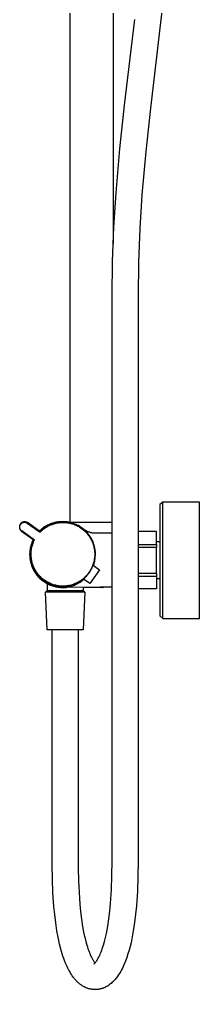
# Model space of a CAD drawing. Header units: millimetres. Extents: x -10942 to 92711, y -16583 to 30009.
# Drawn here: x -5699 to -5593, y 3997 to 4563 of the extents above; entities that cross this region are included whole.
import ezdxf

# ---------------------------------------------------------------- set-up
doc = ezdxf.new("R2010")
doc.units = ezdxf.units.MM
doc.header["$LTSCALE"] = 1000
doc.header["$MEASUREMENT"] = 0
doc.layers.add('Default', color=7, linetype='Continuous', true_color=0x000000)

# ---------------------------------------------------------------- blocks, each defined once
blk = doc.blocks.new('Raindance S Showerpipe 300 1jet+thermostat 27114000 side')
at = {"layer": 'Default', "color": 7, "true_color": 0xffffff}
for p, q in [((-277.55, 466.92), (-277.55, 1144.17)), ((-252.55, 1133.03), (-252.55, 629.43)), ((-221.94, 784.85), (-224.76, 758.73)), ((-245.81, 710.45), (-239.86, 760.48)), ((-224.76, 758.73), (-230.71, 708.71)), ((-248.58, 684.88), (-245.81, 710.45)), ((-230.71, 708.71), (-233.45, 683.44)), ((-250.83, 659.26), (-248.58, 684.88)), ((-233.45, 683.44), (-235.67, 658.12)), ((-252.11, 639.16), (-250.83, 659.26)), ((-235.67, 658.12), (-236.93, 638.4)), ((-252.88, 619.03), (-252.11, 639.16)), ((-236.93, 638.4), (-237.69, 618.66)), ((-253.15, 598.9), (-252.88, 619.03)), ((-237.69, 618.66), (-237.95, 598.9)), ((-253.15, 268.9), (-253.15, 598.9)), ((-237.95, 598.9), (-237.95, 268.9)), ((-223.49, 478.66), (-225.16, 477.17)), ((-225.16, 477.17), (-225.16, 412.15)), ((-223.49, 410.66), (-223.49, 478.66)), ((-201.99, 478.66), (-223.49, 478.66)), ((-201.99, 410.66), (-201.99, 478.66)), ((-307.27, 464.53), (-307.28, 464.42)), ((-307.25, 464.63), (-307.27, 464.53)), ((-307.23, 464.73), (-307.25, 464.63)), ((-307.21, 464.83), (-307.23, 464.73)), ((-307.18, 464.93), (-307.21, 464.83)), ((-307.15, 465.03), (-307.18, 464.93)), ((-307.11, 465.13), (-307.15, 465.03)), ((-307.08, 465.22), (-307.11, 465.13)), ((-307.1, 464.47), (-307.08, 464.56)), ((-307.04, 465.32), (-307.08, 465.22)), ((-307.08, 464.56), (-307.07, 464.66)), ((-307.07, 464.66), (-307.04, 464.75)), ((-306.99, 465.41), (-307.04, 465.32)), ((-307.04, 464.75), (-307.02, 464.84)), ((-307.02, 464.84), (-306.99, 464.94)), ((-306.94, 465.5), (-306.99, 465.41)), ((-306.99, 464.94), (-306.96, 465.03)), ((-306.96, 465.03), (-306.93, 465.12)), ((-306.89, 465.59), (-306.94, 465.5)), ((-306.93, 465.12), (-306.89, 465.21)), ((-306.84, 465.68), (-306.89, 465.59)), ((-306.89, 465.21), (-306.85, 465.29)), ((-306.85, 465.29), (-306.81, 465.38)), ((-306.78, 465.77), (-306.84, 465.68)), ((-306.81, 465.38), (-306.76, 465.46)), ((-306.72, 465.85), (-306.78, 465.77)), ((-306.76, 465.46), (-306.71, 465.55)), ((-306.66, 465.94), (-306.72, 465.85)), ((-306.71, 465.55), (-306.66, 465.63)), ((-306.59, 466.02), (-306.66, 465.94)), ((-306.66, 465.63), (-306.61, 465.71)), ((-306.61, 465.71), (-306.55, 465.79)), ((-306.53, 466.09), (-306.59, 466.02)), ((-306.55, 465.79), (-306.49, 465.86)), ((-306.45, 466.17), (-306.53, 466.09)), ((-306.49, 465.86), (-306.43, 465.93)), ((-306.38, 466.24), (-306.45, 466.17)), ((-306.43, 465.93), (-306.36, 466.01)), ((-306.3, 466.31), (-306.38, 466.24)), ((-306.36, 466.01), (-306.3, 466.08)), ((-306.23, 466.38), (-306.3, 466.31)), ((-306.3, 466.08), (-306.23, 466.14)), ((-306.15, 466.45), (-306.23, 466.38)), ((-306.23, 466.14), (-306.15, 466.21)), ((-306.06, 466.51), (-306.15, 466.45)), ((-306.15, 466.21), (-306.08, 466.27)), ((-306.08, 466.27), (-306, 466.33)), ((-305.98, 466.57), (-306.06, 466.51)), ((-306, 466.33), (-305.93, 466.38)), ((-305.89, 466.62), (-305.98, 466.57)), ((-305.93, 466.38), (-305.85, 466.44)), ((-305.8, 466.68), (-305.89, 466.62)), ((-305.85, 466.44), (-305.77, 466.49)), ((-305.71, 466.73), (-305.8, 466.68)), ((-305.77, 466.49), (-305.68, 466.54)), ((-305.62, 466.77), (-305.71, 466.73)), ((-305.68, 466.54), (-305.6, 466.58)), ((-305.53, 466.82), (-305.62, 466.77)), ((-305.6, 466.58), (-305.51, 466.63)), ((-305.43, 466.86), (-305.53, 466.82)), ((-305.51, 466.63), (-305.42, 466.67)), ((-305.33, 466.89), (-305.43, 466.86)), ((-305.42, 466.67), (-305.33, 466.7)), ((-305.24, 466.93), (-305.33, 466.89)), ((-305.33, 466.7), (-305.24, 466.74)), ((-305.14, 466.96), (-305.24, 466.93)), ((-305.24, 466.74), (-305.15, 466.77)), ((-305.15, 466.77), (-305.06, 466.79)), ((-305.04, 466.99), (-305.14, 466.96)), ((-305.06, 466.79), (-304.97, 466.82)), ((-304.94, 467.01), (-305.04, 466.99)), ((-304.97, 466.82), (-304.87, 466.84)), ((-304.83, 467.03), (-304.94, 467.01)), ((-304.87, 466.84), (-304.78, 466.86)), ((-304.73, 467.05), (-304.83, 467.03)), ((-304.78, 466.86), (-304.68, 466.87)), ((-304.63, 467.06), (-304.73, 467.05)), ((-304.68, 466.87), (-304.59, 466.88)), ((-304.53, 467.07), (-304.63, 467.06)), ((-304.59, 466.88), (-304.49, 466.89)), ((-304.42, 467.07), (-304.53, 467.07)), ((-304.49, 466.89), (-304.4, 466.9)), ((-304.32, 467.08), (-304.42, 467.07)), ((-304.4, 466.9), (-304.3, 466.9)), ((-304.22, 467.07), (-304.32, 467.08)), ((-304.3, 466.9), (-304.2, 466.89)), ((-304.11, 467.07), (-304.22, 467.07)), ((-304.2, 466.89), (-304.11, 466.89)), ((-304.01, 467.06), (-304.11, 467.07)), ((-304.11, 466.89), (-304.01, 466.88)), ((-304.06, 467.07), (-303.96, 467.07)), ((-303.91, 467.05), (-304.01, 467.06)), ((-304.01, 466.88), (-303.91, 466.87)), ((-303.96, 467.07), (-303.86, 467.08)), ((-303.8, 467.03), (-303.91, 467.05)), ((-303.91, 466.87), (-303.82, 466.85)), ((-303.86, 467.08), (-303.76, 467.08)), ((-303.82, 466.85), (-303.73, 466.84)), ((-303.7, 467.01), (-303.8, 467.03)), ((-303.76, 467.08), (-303.66, 467.07)), ((-303.73, 466.84), (-303.63, 466.82)), ((-303.6, 466.99), (-303.7, 467.01)), ((-303.66, 467.07), (-303.56, 467.07)), ((-303.63, 466.82), (-303.54, 466.79)), ((-303.5, 466.97), (-303.6, 466.99)), ((-303.56, 467.07), (-303.46, 467.06)), ((-303.54, 466.79), (-303.45, 466.76)), ((-303.4, 466.94), (-303.5, 466.97)), ((-303.46, 467.06), (-303.36, 467.04)), ((-303.45, 466.76), (-303.35, 466.73)), ((-303.3, 466.9), (-303.4, 466.94)), ((-303.36, 467.04), (-303.26, 467.03)), ((-303.35, 466.73), (-303.26, 466.7)), ((-303.21, 466.87), (-303.3, 466.9)), ((-303.26, 467.03), (-303.16, 467.01)), ((-303.26, 466.7), (-303.18, 466.66)), ((-303.11, 466.83), (-303.21, 466.87)), ((-303.18, 466.66), (-303.09, 466.62)), ((-303.16, 467.01), (-303.06, 466.98)), ((-303.02, 466.78), (-303.11, 466.83)), ((-303.09, 466.62), (-303, 466.58)), ((-303.06, 466.98), (-302.97, 466.96)), ((-302.92, 466.74), (-303.02, 466.78)), ((-303, 466.58), (-302.92, 466.53)), ((-302.97, 466.96), (-302.87, 466.93)), ((-302.83, 466.69), (-302.92, 466.74)), ((-302.92, 466.53), (-302.83, 466.48)), ((-302.87, 466.93), (-302.78, 466.89)), ((-302.74, 466.64), (-302.83, 466.69)), ((-302.83, 466.48), (-302.75, 466.43)), ((-302.78, 466.89), (-302.68, 466.86)), ((-302.75, 466.43), (-302.67, 466.38)), ((-302.66, 466.58), (-302.74, 466.64)), ((-302.68, 466.86), (-302.59, 466.82)), ((-302.67, 466.38), (-295.24, 461.1)), ((-302.57, 466.52), (-302.66, 466.58)), ((-302.59, 466.82), (-302.5, 466.78)), ((-295.26, 461.34), (-302.57, 466.52)), ((-302.5, 466.78), (-302.41, 466.73)), ((-302.41, 466.73), (-302.32, 466.68)), ((-302.32, 466.68), (-302.24, 466.63)), ((-302.24, 466.63), (-302.15, 466.58)), ((-302.15, 466.58), (-302.07, 466.52)), ((-302.07, 466.52), (-295.46, 461.83)), ((-291.49, 464.78), (-292.06, 464.45)), ((-291.26, 464.69), (-291.83, 464.35)), ((-290.92, 465.09), (-291.49, 464.78)), ((-290.67, 465.01), (-291.26, 464.69)), ((-291.18, 464.28), (-290.61, 464.59)), ((-290.33, 465.38), (-290.92, 465.09)), ((-290.08, 465.3), (-290.67, 465.01)), ((-290.61, 464.59), (-290.03, 464.88)), ((-289.73, 465.64), (-290.33, 465.38)), ((-289.48, 465.58), (-290.08, 465.3)), ((-290.03, 464.88), (-289.45, 465.16)), ((-289.12, 465.89), (-289.73, 465.64)), ((-288.87, 465.83), (-289.48, 465.58)), ((-289.45, 465.16), (-288.85, 465.41)), ((-288.51, 466.12), (-289.12, 465.89)), ((-288.25, 466.07), (-288.87, 465.83)), ((-288.85, 465.41), (-288.25, 465.64)), ((-287.89, 466.33), (-288.51, 466.12)), ((-287.62, 466.28), (-288.25, 466.07)), ((-288.25, 465.64), (-287.64, 465.85)), ((-287.26, 466.51), (-287.89, 466.33)), ((-287.64, 465.85), (-287.02, 466.04)), ((-286.98, 466.47), (-287.62, 466.28)), ((-286.63, 466.68), (-287.26, 466.51)), ((-287.02, 466.04), (-286.4, 466.21)), ((-286.34, 466.64), (-286.98, 466.47)), ((-285.99, 466.82), (-286.63, 466.68)), ((-286.4, 466.21), (-285.77, 466.36)), ((-285.7, 466.78), (-286.34, 466.64)), ((-285.34, 466.94), (-285.99, 466.82)), ((-285.77, 466.36), (-285.13, 466.48)), ((-285.05, 466.9), (-285.7, 466.78)), ((-284.69, 467.04), (-285.34, 466.94)), ((-285.13, 466.48), (-284.49, 466.58)), ((-284.39, 467), (-285.05, 466.9)), ((-284.04, 467.12), (-284.69, 467.04)), ((-284.49, 466.58), (-283.85, 466.66)), ((-283.73, 467.08), (-284.39, 467)), ((-283.39, 467.17), (-284.04, 467.12)), ((-283.85, 466.66), (-283.21, 466.72)), ((-283.07, 467.13), (-283.73, 467.08)), ((-282.73, 467.2), (-283.39, 467.17)), ((-283.21, 466.72), (-282.56, 466.76)), ((-282.41, 467.16), (-283.07, 467.13)), ((-282.08, 467.21), (-282.73, 467.2)), ((-282.56, 466.76), (-281.92, 466.77)), ((-281.75, 467.17), (-282.41, 467.16)), ((-281.42, 467.2), (-282.08, 467.21)), ((-281.92, 466.77), (-281.27, 466.76)), ((-281.09, 467.15), (-281.75, 467.17)), ((-280.77, 467.16), (-281.42, 467.2)), ((-281.27, 466.76), (-280.62, 466.73)), ((-280.42, 467.11), (-281.09, 467.15)), ((-280.12, 467.1), (-280.77, 467.16)), ((-280.69, 467.16), (-280.08, 467.13)), ((-280.62, 466.73), (-279.98, 466.67)), ((-279.76, 467.05), (-280.42, 467.11)), ((-279.47, 467.02), (-280.12, 467.1)), ((-280.08, 467.13), (-279.48, 467.07)), ((-279.98, 466.67), (-279.34, 466.6)), ((-279.11, 466.97), (-279.76, 467.05)), ((-279.48, 467.07), (-278.88, 467.01)), ((-278.82, 466.92), (-279.47, 467.02)), ((-279.34, 466.6), (-278.7, 466.5)), ((-278.45, 466.86), (-279.11, 466.97)), ((-278.88, 467.01), (-278.29, 466.92)), ((-278.79, 466.92), (-253.15, 466.92)), ((-278.7, 466.5), (-278.06, 466.37)), ((-277.8, 466.73), (-278.45, 466.86)), ((-278.06, 466.37), (-277.43, 466.23)), ((-277.16, 466.58), (-277.8, 466.73)), ((-277.43, 466.23), (-276.81, 466.07)), ((-276.52, 466.4), (-277.16, 466.58)), ((-276.81, 466.07), (-276.19, 465.88)), ((-275.89, 466.2), (-276.52, 466.4)), ((-276.19, 465.88), (-275.58, 465.67)), ((-275.26, 465.98), (-275.89, 466.2)), ((-275.58, 465.67), (-274.97, 465.44)), ((-274.65, 465.74), (-275.26, 465.98)), ((-274.97, 465.44), (-274.38, 465.19)), ((-274.04, 465.48), (-274.65, 465.74)), ((-274.38, 465.19), (-273.79, 464.92)), ((-273.44, 465.2), (-274.04, 465.48)), ((-273.79, 464.92), (-273.21, 464.63)), ((-272.85, 464.89), (-273.44, 465.2)), ((-273.21, 464.63), (-272.65, 464.32)), ((-272.27, 464.57), (-272.85, 464.89)), ((-271.71, 464.22), (-272.27, 464.57)), ((-307.29, 464.32), (-307.3, 464.22)), ((-307.3, 464.22), (-307.3, 464.11)), ((-307.3, 464.11), (-307.3, 464.01)), ((-307.3, 464.01), (-307.3, 463.91)), ((-307.3, 463.91), (-307.29, 463.8)), ((-307.28, 464.42), (-307.29, 464.32)), ((-307.29, 463.8), (-307.28, 463.7)), ((-307.28, 463.7), (-307.27, 463.6)), ((-307.27, 463.6), (-307.25, 463.5)), ((-307.25, 463.5), (-307.23, 463.4)), ((-307.23, 463.4), (-307.2, 463.29)), ((-307.2, 463.29), (-307.17, 463.2)), ((-307.17, 463.2), (-307.14, 463.1)), ((-307.14, 463.1), (-307.11, 463)), ((-307.13, 464.08), (-307.12, 464.18)), ((-307.12, 463.99), (-307.13, 464.08)), ((-307.12, 464.27), (-307.11, 464.37)), ((-307.12, 464.18), (-307.12, 464.27)), ((-307.12, 463.89), (-307.12, 463.99)), ((-307.11, 463.79), (-307.12, 463.89)), ((-307.11, 464.37), (-307.1, 464.47)), ((-307.1, 463.7), (-307.11, 463.79)), ((-307.11, 463), (-307.07, 462.9)), ((-307.09, 463.6), (-307.1, 463.7)), ((-307.07, 463.51), (-307.09, 463.6)), ((-307.05, 463.41), (-307.07, 463.51)), ((-307.07, 462.9), (-307.02, 462.81)), ((-307.02, 463.32), (-307.05, 463.41)), ((-307, 463.23), (-307.02, 463.32)), ((-307.02, 462.81), (-306.98, 462.72)), ((-306.96, 463.14), (-307, 463.23)), ((-306.98, 462.72), (-306.93, 462.62)), ((-306.93, 463.05), (-306.96, 463.14)), ((-306.89, 462.96), (-306.93, 463.05)), ((-306.93, 462.62), (-306.88, 462.53)), ((-306.85, 462.87), (-306.89, 462.96)), ((-306.88, 462.53), (-306.82, 462.45)), ((-306.81, 462.78), (-306.85, 462.87)), ((-306.82, 462.45), (-306.77, 462.36)), ((-306.77, 462.7), (-306.81, 462.78)), ((-306.72, 462.62), (-306.77, 462.7)), ((-306.77, 462.36), (-306.71, 462.28)), ((-306.67, 462.53), (-306.72, 462.62)), ((-306.71, 462.28), (-306.64, 462.19)), ((-306.61, 462.45), (-306.67, 462.53)), ((-306.64, 462.19), (-306.58, 462.12)), ((-306.56, 462.38), (-306.61, 462.45)), ((-306.58, 462.12), (-306.51, 462.04)), ((-306.5, 462.3), (-306.56, 462.38)), ((-306.51, 462.04), (-306.43, 461.96)), ((-306.43, 462.23), (-306.5, 462.3)), ((-306.37, 462.16), (-306.43, 462.23)), ((-306.43, 461.96), (-306.36, 461.89)), ((-306.3, 462.09), (-306.37, 462.16)), ((-306.36, 461.89), (-306.28, 461.82)), ((-306.23, 462.02), (-306.3, 462.09)), ((-306.28, 461.82), (-306.2, 461.75)), ((-306.16, 461.95), (-306.23, 462.02)), ((-306.2, 461.75), (-306.12, 461.69)), ((-306.09, 461.89), (-306.16, 461.95)), ((-306.12, 461.69), (-306.04, 461.63)), ((-306.01, 461.83), (-306.09, 461.89)), ((-306.04, 461.63), (-298.73, 456.45)), ((-305.94, 461.78), (-306.01, 461.83)), ((-298.5, 456.5), (-305.94, 461.78)), ((-295.2, 462.08), (-295.67, 461.63)), ((-294.97, 461.93), (-295.44, 461.47)), ((-295.24, 461.1), (-295.26, 461.34)), ((-295.24, 461.1), (-294.78, 461.56)), ((-294.71, 462.52), (-295.2, 462.08)), ((-294.48, 462.38), (-294.97, 461.93)), ((-294.78, 461.56), (-294.31, 462)), ((-294.2, 462.94), (-294.71, 462.52)), ((-293.98, 462.81), (-294.48, 462.38)), ((-294.31, 462), (-293.82, 462.42)), ((-293.69, 463.35), (-294.2, 462.94)), ((-293.46, 463.23), (-293.98, 462.81)), ((-293.82, 462.42), (-293.32, 462.83)), ((-293.16, 463.73), (-293.69, 463.35)), ((-292.93, 463.62), (-293.46, 463.23)), ((-293.32, 462.83), (-292.8, 463.22)), ((-292.62, 464.1), (-293.16, 463.73)), ((-292.38, 464), (-292.93, 463.62)), ((-292.8, 463.22), (-292.27, 463.59)), ((-292.06, 464.45), (-292.62, 464.1)), ((-291.83, 464.35), (-292.38, 464)), ((-292.27, 463.59), (-291.73, 463.94)), ((-291.73, 463.94), (-291.18, 464.28)), ((-272.65, 464.32), (-272.09, 463.99)), ((-272.09, 463.99), (-271.55, 463.64)), ((-271.16, 463.86), (-271.71, 464.22)), ((-271.55, 463.64), (-271.01, 463.27)), ((-270.61, 463.47), (-271.16, 463.86)), ((-271.01, 463.27), (-270.5, 462.88)), ((-270.09, 463.07), (-270.61, 463.47)), ((-270.5, 462.88), (-269.99, 462.48)), ((-269.58, 462.65), (-270.09, 463.07)), ((-269.99, 462.48), (-269.5, 462.06)), ((-269.77, 462.81), (-269.36, 462.51)), ((-269.08, 462.22), (-269.58, 462.65)), ((-269.5, 462.06), (-269.03, 461.62)), ((-269.36, 462.51), (-268.96, 462.27)), ((-268.6, 461.76), (-269.08, 462.22)), ((-269.03, 461.62), (-268.57, 461.17)), ((-268.96, 462.27), (-268.56, 462.05)), ((-268.13, 461.29), (-268.6, 461.76)), ((-268.57, 461.17), (-268.12, 460.7)), ((-268.56, 462.05), (-268.15, 461.84)), ((-268.15, 461.84), (-267.73, 461.64)), ((-267.68, 460.8), (-268.13, 461.29)), ((-268.12, 460.7), (-267.7, 460.21)), ((-267.73, 461.64), (-267.31, 461.46)), ((-267.7, 460.21), (-267.29, 459.71)), ((-267.25, 460.3), (-267.68, 460.8)), ((-267.31, 461.46), (-266.88, 461.29)), ((-267.29, 459.71), (-266.89, 459.2)), ((-266.84, 459.78), (-267.25, 460.3)), ((-266.89, 459.2), (-266.52, 458.67)), ((-266.88, 461.29), (-266.6, 461.19)), ((-266.44, 459.25), (-266.84, 459.78)), ((-266.6, 461.19), (-266.32, 461.1)), ((-266.06, 458.71), (-266.44, 459.25)), ((-266.32, 461.1), (-266.03, 461.01)), ((-266.03, 461.01), (-265.75, 460.94)), ((-265.75, 460.94), (-265.46, 460.88)), ((-265.46, 460.88), (-265.17, 460.82)), ((-265.17, 460.82), (-264.87, 460.78)), ((-264.87, 460.78), (-264.58, 460.74)), ((-264.58, 460.74), (-264.28, 460.72)), ((-264.28, 460.72), (-264.06, 460.71)), ((-264.06, 460.71), (-263.83, 460.7)), ((-263.83, 460.7), (-253.15, 460.62)), ((-227.19, 461.41), (-237.95, 461.41)), ((-227.19, 453.9), (-227.19, 461.41)), ((-300.47, 453.7), (-300.65, 453.05)), ((-300.26, 454.33), (-300.47, 453.7)), ((-300.29, 453.64), (-300.47, 453.01)), ((-300.08, 454.26), (-300.29, 453.64)), ((-300.11, 453.49), (-300.29, 452.85)), ((-300.03, 454.96), (-300.26, 454.33)), ((-299.92, 454.12), (-300.11, 453.49)), ((-299.86, 454.88), (-300.08, 454.26)), ((-299.78, 455.58), (-300.03, 454.96)), ((-299.7, 454.75), (-299.92, 454.12)), ((-299.87, 452.88), (-299.69, 453.5)), ((-299.61, 455.49), (-299.86, 454.88)), ((-299.5, 456.18), (-299.78, 455.58)), ((-299.46, 455.37), (-299.7, 454.75)), ((-299.69, 453.5), (-299.49, 454.12)), ((-299.34, 456.09), (-299.61, 455.49)), ((-299.21, 456.78), (-299.5, 456.18)), ((-299.49, 454.12), (-299.28, 454.73)), ((-299.19, 455.98), (-299.46, 455.37)), ((-299.05, 456.67), (-299.34, 456.09)), ((-299.28, 454.73), (-299.04, 455.33)), ((-298.91, 456.57), (-299.19, 455.98)), ((-299.04, 455.33), (-298.78, 455.92)), ((-298.78, 455.92), (-298.5, 456.5)), ((-298.73, 456.45), (-298.5, 456.5)), ((-266.52, 458.67), (-266.16, 458.13)), ((-266.16, 458.13), (-265.83, 457.58)), ((-265.71, 458.15), (-266.06, 458.71)), ((-265.83, 457.58), (-265.51, 457.01)), ((-265.37, 457.58), (-265.71, 458.15)), ((-265.51, 457.01), (-265.21, 456.44)), ((-265.05, 457), (-265.37, 457.58)), ((-265.21, 456.44), (-264.94, 455.86)), ((-264.75, 456.41), (-265.05, 457)), ((-264.94, 455.86), (-264.68, 455.26)), ((-264.47, 455.8), (-264.75, 456.41)), ((-264.68, 455.26), (-264.44, 454.66)), ((-264.22, 455.19), (-264.47, 455.8)), ((-264.44, 454.66), (-264.23, 454.05)), ((-264.23, 454.05), (-264.03, 453.43)), ((-263.98, 454.57), (-264.22, 455.19)), ((-264.03, 453.43), (-263.86, 452.81)), ((-263.77, 453.95), (-263.98, 454.57)), ((-263.58, 453.31), (-263.77, 453.95)), ((-263.41, 452.67), (-263.58, 453.31)), ((-237.95, 453.9), (-227.19, 453.9)), ((-225.16, 455.39), (-227.19, 455.39)), ((-227.19, 453.9), (-227.19, 452.17)), ((-301.29, 449.11), (-301.32, 448.44)), ((-301.32, 448.44), (-301.32, 447.77)), ((-301.32, 447.77), (-301.3, 447.1)), ((-301.25, 449.77), (-301.29, 449.11)), ((-301.17, 450.44), (-301.25, 449.77)), ((-301.08, 451.1), (-301.17, 450.44)), ((-301.13, 448.48), (-301.14, 447.82)), ((-301.14, 447.82), (-301.12, 447.16)), ((-301.1, 449.13), (-301.13, 448.48)), ((-301.06, 449.79), (-301.1, 449.13)), ((-300.96, 451.75), (-301.08, 451.1)), ((-300.98, 450.44), (-301.06, 449.79)), ((-300.89, 451.09), (-300.98, 450.44)), ((-300.82, 452.41), (-300.96, 451.75)), ((-300.77, 451.73), (-300.89, 451.09)), ((-300.86, 448.93), (-300.87, 448.26)), ((-300.87, 448.26), (-300.86, 447.6)), ((-300.82, 449.59), (-300.86, 448.93)), ((-300.86, 447.6), (-300.83, 446.94)), ((-300.65, 453.05), (-300.82, 452.41)), ((-300.76, 450.25), (-300.82, 449.59)), ((-300.63, 452.37), (-300.77, 451.73)), ((-300.67, 450.9), (-300.76, 450.25)), ((-300.57, 451.56), (-300.67, 450.9)), ((-300.47, 453.01), (-300.63, 452.37)), ((-300.44, 452.21), (-300.57, 451.56)), ((-300.47, 448.41), (-300.45, 449.05)), ((-300.47, 447.76), (-300.47, 448.41)), ((-300.44, 447.11), (-300.47, 447.76)), ((-300.45, 449.05), (-300.41, 449.7)), ((-300.29, 452.85), (-300.44, 452.21)), ((-300.41, 449.7), (-300.35, 450.34)), ((-300.35, 450.34), (-300.26, 450.98)), ((-300.26, 450.98), (-300.15, 451.62)), ((-300.15, 451.62), (-300.02, 452.25)), ((-300.02, 452.25), (-299.87, 452.88)), ((-263.86, 452.81), (-263.71, 452.18)), ((-263.71, 452.18), (-263.58, 451.55)), ((-263.58, 451.55), (-263.48, 450.91)), ((-263.48, 450.91), (-263.39, 450.27)), ((-263.27, 452.02), (-263.41, 452.67)), ((-263.39, 450.27), (-263.33, 449.63)), ((-263.33, 449.63), (-263.29, 448.98)), ((-263.28, 447.69), (-263.31, 447.04)), ((-263.29, 448.98), (-263.27, 448.33)), ((-263.27, 448.33), (-263.28, 447.69)), ((-263.14, 451.37), (-263.27, 452.02)), ((-263.04, 450.72), (-263.14, 451.37)), ((-262.97, 450.06), (-263.04, 450.72)), ((-262.91, 449.4), (-262.97, 450.06)), ((-262.88, 448.74), (-262.91, 449.4)), ((-262.89, 447.41), (-262.87, 448.08)), ((-262.87, 448.08), (-262.88, 448.74)), ((-227.19, 452.17), (-237.95, 452.17)), ((-227.19, 437.16), (-227.19, 452.17)), ((-301.3, 447.1), (-301.26, 446.44)), ((-301.26, 446.44), (-301.19, 445.77)), ((-301.19, 445.77), (-301.1, 445.11)), ((-301.12, 447.16), (-301.08, 446.51)), ((-301.1, 445.11), (-300.99, 444.45)), ((-301.08, 446.51), (-301.01, 445.86)), ((-301.01, 445.86), (-300.93, 445.21)), ((-300.99, 444.45), (-300.85, 443.8)), ((-300.93, 445.21), (-300.82, 444.56)), ((-300.85, 443.8), (-300.7, 443.15)), ((-300.83, 446.94), (-300.78, 446.28)), ((-300.82, 444.56), (-300.69, 443.92)), ((-300.78, 446.28), (-300.7, 445.62)), ((-300.7, 445.62), (-300.6, 444.97)), ((-300.7, 443.15), (-300.52, 442.51)), ((-300.69, 443.92), (-300.54, 443.28)), ((-300.6, 444.97), (-300.48, 444.32)), ((-300.54, 443.28), (-300.36, 442.65)), ((-300.52, 442.51), (-300.31, 441.87)), ((-300.48, 444.32), (-300.33, 443.67)), ((-300.39, 446.47), (-300.44, 447.11)), ((-300.32, 445.83), (-300.39, 446.47)), ((-300.36, 442.65), (-300.16, 442.02)), ((-300.33, 443.67), (-300.16, 443.03)), ((-300.23, 445.19), (-300.32, 445.83)), ((-300.31, 441.87), (-300.09, 441.24)), ((-300.12, 444.55), (-300.23, 445.19)), ((-300.16, 443.03), (-299.97, 442.39)), ((-300.16, 442.02), (-299.95, 441.4)), ((-299.98, 443.92), (-300.12, 444.55)), ((-299.82, 443.29), (-299.98, 443.92)), ((-299.97, 442.39), (-299.76, 441.77)), ((-299.64, 442.67), (-299.82, 443.29)), ((-299.44, 442.06), (-299.64, 442.67)), ((-299.22, 441.45), (-299.44, 442.06)), ((-264.33, 441.99), (-264.55, 441.38)), ((-264.13, 442.6), (-264.33, 441.99)), ((-263.94, 443.22), (-264.13, 442.6)), ((-264.05, 441.59), (-263.83, 442.22)), ((-263.78, 443.85), (-263.94, 443.22)), ((-263.83, 442.22), (-263.63, 442.85)), ((-263.64, 444.48), (-263.78, 443.85)), ((-263.52, 445.12), (-263.64, 444.48)), ((-263.63, 442.85), (-263.46, 443.49)), ((-263.43, 445.75), (-263.52, 445.12)), ((-263.46, 443.49), (-263.31, 444.13)), ((-263.36, 446.4), (-263.43, 445.75)), ((-263.31, 447.04), (-263.36, 446.4)), ((-263.31, 444.13), (-263.18, 444.78)), ((-263.18, 444.78), (-263.07, 445.44)), ((-263.07, 445.44), (-262.99, 446.09)), ((-262.99, 446.09), (-262.93, 446.75)), ((-262.93, 446.75), (-262.89, 447.41)), ((-300.09, 441.24), (-299.84, 440.62)), ((-299.95, 441.4), (-299.71, 440.79)), ((-299.84, 440.62), (-299.57, 440.01)), ((-299.76, 441.77), (-299.53, 441.15)), ((-299.71, 440.79), (-299.45, 440.19)), ((-299.57, 440.01), (-299.28, 439.41)), ((-299.53, 441.15), (-299.27, 440.54)), ((-299.45, 440.19), (-299.17, 439.6)), ((-299.28, 439.41), (-298.97, 438.81)), ((-299.27, 440.54), (-298.99, 439.93)), ((-298.97, 440.85), (-299.22, 441.45)), ((-299.17, 439.6), (-298.86, 439.01)), ((-298.99, 439.93), (-298.7, 439.34)), ((-298.71, 440.26), (-298.97, 440.85)), ((-298.97, 438.81), (-298.64, 438.23)), ((-298.86, 439.01), (-298.54, 438.44)), ((-298.42, 439.68), (-298.71, 440.26)), ((-298.7, 439.34), (-298.38, 438.76)), ((-298.64, 438.23), (-298.29, 437.67)), ((-298.54, 438.44), (-298.2, 437.88)), ((-298.12, 439.11), (-298.42, 439.68)), ((-298.38, 438.76), (-298.04, 438.19)), ((-298.29, 437.67), (-297.92, 437.11)), ((-298.2, 437.88), (-297.84, 437.33)), ((-297.79, 438.55), (-298.12, 439.11)), ((-298.04, 438.19), (-297.68, 437.63)), ((-297.92, 437.11), (-297.53, 436.57)), ((-297.84, 437.33), (-297.47, 436.8)), ((-297.45, 438), (-297.79, 438.55)), ((-297.68, 437.63), (-297.31, 437.09)), ((-297.53, 436.57), (-297.12, 436.04)), ((-297.47, 436.8), (-297.07, 436.27)), ((-297.09, 437.47), (-297.45, 438)), ((-297.31, 437.09), (-296.91, 436.56)), ((-296.71, 436.95), (-297.09, 437.47)), ((-297.07, 436.27), (-296.65, 435.76)), ((-296.91, 436.56), (-296.5, 436.04)), ((-296.31, 436.44), (-296.71, 436.95)), ((-295.89, 435.94), (-296.31, 436.44)), ((-267.48, 436.38), (-267.9, 435.89)), ((-267.65, 435.94), (-267.25, 436.43)), ((-267.08, 436.89), (-267.48, 436.38)), ((-267.25, 436.43), (-266.87, 436.92)), ((-266.7, 437.41), (-267.08, 436.89)), ((-266.87, 436.92), (-266.5, 437.43)), ((-266.34, 437.94), (-266.7, 437.41)), ((-266.5, 437.43), (-266.15, 437.95)), ((-265.99, 438.49), (-266.34, 437.94)), ((-266.15, 437.95), (-265.81, 438.49)), ((-260.59, 439.05), (-266.14, 431.04)), ((-265.66, 439.05), (-265.99, 438.49)), ((-265.81, 438.49), (-265.51, 439)), ((-265.36, 439.62), (-265.66, 439.05)), ((-265.51, 439), (-265.23, 439.52)), ((-265.07, 440.2), (-265.36, 439.62)), ((-265.23, 439.52), (-264.95, 440.06)), ((-264.8, 440.78), (-265.07, 440.2)), ((-264.95, 440.06), (-264.7, 440.6)), ((-264.55, 441.38), (-264.8, 440.78)), ((-264.7, 440.6), (-264.46, 441.14)), ((-264.46, 441.14), (-264.22, 441.72)), ((-264.22, 441.72), (-260.59, 439.05)), ((-237.95, 437.16), (-227.19, 437.16)), ((-227.19, 437.16), (-227.19, 435.43)), ((-297.12, 436.04), (-296.7, 435.52)), ((-296.7, 435.52), (-296.25, 435.02)), ((-296.65, 435.76), (-296.22, 435.27)), ((-296.5, 436.04), (-296.07, 435.54)), ((-296.25, 435.02), (-295.79, 434.54)), ((-296.22, 435.27), (-295.77, 434.79)), ((-296.07, 435.54), (-295.62, 435.05)), ((-295.46, 435.46), (-295.89, 435.94)), ((-295.79, 434.54), (-295.31, 434.07)), ((-295.77, 434.79), (-295.31, 434.33)), ((-295.62, 435.05), (-295.15, 434.58)), ((-295.01, 435), (-295.46, 435.46)), ((-295.31, 434.33), (-294.83, 433.88)), ((-295.31, 434.07), (-294.82, 433.62)), ((-295.15, 434.58), (-294.67, 434.12)), ((-294.54, 434.55), (-295.01, 435)), ((-294.83, 433.88), (-294.33, 433.45)), ((-294.82, 433.62), (-294.31, 433.19)), ((-294.67, 434.12), (-294.17, 433.69)), ((-294.06, 434.12), (-294.54, 434.55)), ((-294.33, 433.45), (-293.82, 433.04)), ((-294.31, 433.19), (-293.79, 432.78)), ((-294.17, 433.69), (-293.66, 433.27)), ((-293.57, 433.7), (-294.06, 434.12)), ((-293.82, 433.04), (-293.3, 432.65)), ((-293.79, 432.78), (-293.25, 432.38)), ((-293.66, 433.27), (-293.13, 432.86)), ((-293.06, 433.31), (-293.57, 433.7)), ((-293.3, 432.65), (-292.76, 432.27)), ((-293.25, 432.38), (-292.7, 432)), ((-293.13, 432.86), (-292.59, 432.48)), ((-292.53, 432.93), (-293.06, 433.31)), ((-292.76, 432.27), (-292.21, 431.91)), ((-292.7, 432), (-292.14, 431.65)), ((-292.59, 432.48), (-292.04, 432.12)), ((-292, 432.57), (-292.53, 432.93)), ((-292.21, 431.91), (-291.65, 431.57)), ((-292.14, 431.65), (-291.56, 431.31)), ((-292.04, 432.12), (-291.47, 431.77)), ((-291.45, 432.22), (-292, 432.57)), ((-291.65, 431.57), (-291.07, 431.26)), ((-291.56, 431.31), (-290.97, 430.99)), ((-291.47, 431.77), (-290.9, 431.45)), ((-290.89, 431.9), (-291.45, 432.22)), ((-291.07, 431.26), (-290.49, 430.96)), ((-291.02, 431.02), (-291.02, 427.1)), ((-290.97, 430.99), (-290.37, 430.69)), ((-290.9, 431.45), (-290.31, 431.14)), ((-290.32, 431.6), (-290.89, 431.9)), ((-290.49, 430.96), (-289.9, 430.68)), ((-290.37, 430.69), (-289.77, 430.42)), ((-289.74, 431.31), (-290.32, 431.6)), ((-290.31, 431.14), (-289.71, 430.86)), ((-289.9, 430.68), (-289.29, 430.42)), ((-289.15, 431.05), (-289.74, 431.31)), ((-289.71, 430.86), (-289.1, 430.6)), ((-288.55, 430.81), (-289.15, 431.05)), ((-289.1, 430.6), (-288.48, 430.36)), ((-287.94, 430.59), (-288.55, 430.81)), ((-287.32, 430.39), (-287.94, 430.59)), ((-275.88, 430.56), (-276.49, 430.36)), ((-275.27, 430.78), (-275.88, 430.56)), ((-274.67, 431.02), (-275.27, 430.78)), ((-275.2, 430.33), (-274.6, 430.58)), ((-274.88, 430.5), (-274.27, 430.76)), ((-274.08, 431.28), (-274.67, 431.02)), ((-274.6, 430.58), (-274, 430.85)), ((-274.59, 430.46), (-274.02, 430.72)), ((-274.27, 430.76), (-273.67, 431.03)), ((-273.49, 431.56), (-274.08, 431.28)), ((-274.02, 430.72), (-273.45, 431.01)), ((-274, 430.85), (-273.41, 431.14)), ((-273.67, 431.03), (-273.07, 431.33)), ((-272.92, 431.86), (-273.49, 431.56)), ((-273.45, 431.01), (-272.89, 431.32)), ((-273.41, 431.14), (-272.83, 431.46)), ((-273.07, 431.33), (-272.49, 431.65)), ((-272.36, 432.19), (-272.92, 431.86)), ((-272.89, 431.32), (-272.34, 431.64)), ((-272.49, 431.65), (-271.92, 431.98)), ((-271.81, 432.53), (-272.36, 432.19)), ((-272.34, 431.64), (-271.8, 431.98)), ((-271.92, 431.98), (-271.36, 432.34)), ((-271.27, 432.88), (-271.81, 432.53)), ((-271.8, 431.98), (-271.27, 432.34)), ((-271.36, 432.34), (-270.82, 432.72)), ((-270.75, 433.26), (-271.27, 432.88)), ((-271.27, 432.34), (-270.75, 432.72)), ((-270.82, 432.72), (-270.29, 433.11)), ((-270.24, 433.66), (-270.75, 433.26)), ((-270.75, 432.72), (-270.25, 433.11)), ((-270.29, 433.11), (-269.77, 433.52)), ((-270.25, 433.11), (-269.76, 433.52)), ((-269.74, 434.07), (-270.24, 433.66)), ((-269.94, 433.64), (-269.93, 433.66)), ((-266.14, 431.04), (-269.94, 433.64)), ((-269.93, 433.66), (-269.91, 433.68)), ((-269.91, 433.68), (-269.9, 433.7)), ((-269.9, 433.7), (-269.88, 433.71)), ((-269.88, 433.71), (-269.87, 433.73)), ((-269.87, 433.73), (-269.85, 433.74)), ((-269.85, 433.74), (-269.83, 433.76)), ((-269.83, 433.76), (-269.81, 433.77)), ((-269.81, 433.77), (-269.8, 433.78)), ((-269.8, 433.78), (-269.35, 434.19)), ((-269.26, 434.5), (-269.74, 434.07)), ((-269.35, 434.19), (-268.91, 434.6)), ((-268.79, 434.95), (-269.26, 434.5)), ((-268.91, 434.6), (-268.48, 435.03)), ((-268.34, 435.41), (-268.79, 434.95)), ((-268.48, 435.03), (-268.06, 435.47)), ((-267.9, 435.89), (-268.34, 435.41)), ((-268.06, 435.47), (-267.65, 435.94)), ((-237.95, 435.43), (-227.19, 435.43)), ((-227.19, 435.43), (-227.19, 427.92)), ((-227.19, 433.94), (-225.16, 433.94)), ((-292.09, 426.05), (-291.09, 427.1)), ((-291, 404.1), (-292.09, 426.05)), ((-269, 426.05), (-292.09, 426.05)), ((-291.09, 427.1), (-270, 427.1)), ((-289.77, 430.42), (-289.15, 430.16)), ((-289.29, 430.42), (-288.68, 430.19)), ((-289.15, 430.16), (-288.52, 429.93)), ((-288.68, 430.19), (-288.06, 429.97)), ((-288.52, 429.93), (-287.89, 429.72)), ((-288.48, 430.36), (-287.86, 430.14)), ((-288.06, 429.97), (-287.43, 429.78)), ((-287.89, 429.72), (-287.25, 429.53)), ((-287.86, 430.14), (-287.23, 429.94)), ((-287.43, 429.78), (-286.8, 429.6)), ((-286.7, 430.21), (-287.32, 430.39)), ((-287.25, 429.53), (-286.6, 429.36)), ((-287.23, 429.94), (-286.59, 429.76)), ((-286.8, 429.6), (-286.16, 429.45)), ((-286.08, 430.05), (-286.7, 430.21)), ((-286.6, 429.36), (-285.95, 429.22)), ((-286.59, 429.76), (-285.94, 429.61)), ((-286.16, 429.45), (-285.52, 429.33)), ((-285.44, 429.91), (-286.08, 430.05)), ((-285.95, 429.22), (-285.29, 429.1)), ((-285.94, 429.61), (-285.29, 429.48)), ((-285.52, 429.33), (-284.87, 429.22)), ((-284.81, 429.8), (-285.44, 429.91)), ((-285.29, 429.48), (-284.64, 429.37)), ((-285.29, 429.1), (-284.63, 429)), ((-284.87, 429.22), (-284.22, 429.14)), ((-284.17, 429.71), (-284.81, 429.8)), ((-284.64, 429.37), (-283.98, 429.29)), ((-284.63, 429), (-283.97, 428.92)), ((-284.22, 429.14), (-283.57, 429.08)), ((-283.52, 429.64), (-284.17, 429.71)), ((-283.98, 429.29), (-283.32, 429.22)), ((-283.97, 428.92), (-283.89, 428.92)), ((-283.96, 428.92), (-283.96, 428.92)), ((-283.96, 428.92), (-283.26, 428.85)), ((-283.89, 428.92), (-283.8, 428.91)), ((-283.8, 428.91), (-283.72, 428.91)), ((-283.72, 428.91), (-282.98, 428.87)), ((-283.57, 429.08), (-282.91, 429.04)), ((-282.88, 429.6), (-283.52, 429.64)), ((-283.32, 429.22), (-282.66, 429.19)), ((-283.26, 428.85), (-282.83, 428.83)), ((-283.24, 428.85), (-283.2, 428.85)), ((-282.98, 428.87), (-282.24, 428.85)), ((-282.91, 429.04), (-282.26, 429.02)), ((-282.23, 429.57), (-282.88, 429.6)), ((-282.83, 428.83), (-282.4, 428.82)), ((-282.66, 429.19), (-282, 429.17)), ((-282.4, 428.82), (-281.97, 428.82)), ((-282.26, 429.02), (-281.6, 429.03)), ((-282.24, 428.85), (-281.49, 428.86)), ((-281.59, 429.57), (-282.23, 429.57)), ((-282, 429.17), (-281.34, 429.18)), ((-281.97, 428.82), (-279.97, 428.85)), ((-281.6, 429.03), (-280.95, 429.06)), ((-280.94, 429.59), (-281.59, 429.57)), ((-281.49, 428.86), (-280.75, 428.9)), ((-281.34, 429.18), (-280.68, 429.21)), ((-280.95, 429.06), (-280.29, 429.11)), ((-280.29, 429.64), (-280.94, 429.59)), ((-280.75, 428.9), (-280.12, 428.96)), ((-280.68, 429.21), (-280.02, 429.26)), ((-279.65, 429.7), (-280.29, 429.64)), ((-280.29, 429.11), (-279.64, 429.19)), ((-280.12, 428.96), (-279.48, 429.04)), ((-280.02, 429.26), (-279.36, 429.34)), ((-260.14, 428.97), (-279.97, 428.85)), ((-279.01, 429.79), (-279.65, 429.7)), ((-279.64, 429.19), (-278.99, 429.29)), ((-279.48, 429.04), (-278.85, 429.15)), ((-279.36, 429.34), (-278.7, 429.44)), ((-278.37, 429.9), (-279.01, 429.79)), ((-278.99, 429.29), (-278.35, 429.41)), ((-278.85, 429.15), (-278.23, 429.27)), ((-278.7, 429.44), (-278.05, 429.56)), ((-277.74, 430.03), (-278.37, 429.9)), ((-278.35, 429.41), (-277.71, 429.55)), ((-278.23, 429.27), (-277.61, 429.42)), ((-278.05, 429.56), (-277.4, 429.7)), ((-277.11, 430.19), (-277.74, 430.03)), ((-277.71, 429.55), (-277.07, 429.71)), ((-277.61, 429.42), (-276.99, 429.59)), ((-277.4, 429.7), (-276.76, 429.87)), ((-276.49, 430.36), (-277.11, 430.19)), ((-277.07, 429.71), (-276.44, 429.9)), ((-276.99, 429.59), (-276.38, 429.78)), ((-276.76, 429.87), (-276.13, 430.06)), ((-276.44, 429.9), (-275.82, 430.1)), ((-276.38, 429.78), (-275.78, 429.98)), ((-276.13, 430.06), (-275.5, 430.27)), ((-275.82, 430.1), (-275.2, 430.33)), ((-275.78, 429.98), (-275.18, 430.21)), ((-275.5, 430.27), (-274.88, 430.5)), ((-275.18, 430.21), (-274.59, 430.46)), ((-269, 426.05), (-270.09, 404.1)), ((-260.17, 428.68), (-270.07, 428.73)), ((-270.07, 428.73), (-270.07, 427.1)), ((-270, 427.1), (-269, 426.05)), ((-260.14, 428.97), (-260.17, 428.68)), ((-259.14, 428.67), (-260.17, 428.68)), ((-259.64, 429), (-260.14, 428.97)), ((-259.14, 428.97), (-260.13, 428.97)), ((-259.15, 429.01), (-259.64, 429)), ((-258.65, 429.01), (-259.15, 429.01)), ((-259.14, 428.67), (-259.14, 428.97)), ((-259.14, 428.97), (-259.04, 428.97)), ((-259.01, 428.67), (-259.14, 428.67)), ((-259.04, 428.97), (-258.15, 428.99)), ((-258.88, 428.68), (-259.01, 428.67)), ((-258.75, 428.69), (-258.88, 428.68)), ((-258.63, 428.71), (-258.75, 428.69)), ((-258.15, 428.99), (-258.65, 429.01)), ((-258.5, 428.73), (-258.63, 428.71)), ((-258.37, 428.75), (-258.5, 428.73)), ((-258.25, 428.78), (-258.37, 428.75)), ((-258.13, 428.82), (-258.25, 428.78)), ((-253.15, 429.03), (-258.15, 428.99)), ((-258.15, 428.99), (-258.15, 428.99)), ((-258, 428.85), (-258.13, 428.82)), ((-257.88, 428.9), (-258, 428.85)), ((-257.76, 428.94), (-257.88, 428.9)), ((-257.65, 428.99), (-257.76, 428.94)), ((-227.19, 427.92), (-237.95, 427.92)), ((-225.16, 412.15), (-223.49, 410.66)), ((-223.49, 410.66), (-201.99, 410.66)), ((-270.09, 404.1), (-291, 404.1)), ((-288.15, 268.9), (-288.15, 404.1)), ((-272.95, 404.1), (-272.95, 268.9)), ((-288.14, 266.66), (-288.15, 268.9)), ((-288.02, 258.61), (-288.14, 266.66)), ((-272.95, 268.9), (-272.92, 264.6)), ((-253.23, 260.65), (-253.15, 268.9)), ((-237.95, 268.9), (-238.03, 260.22)), ((-272.92, 264.6), (-272.78, 257.67)), ((-253.54, 252.41), (-253.23, 260.65)), ((-287.68, 250.56), (-288.02, 258.61)), ((-272.78, 257.67), (-272.47, 250.75)), ((-238.03, 260.22), (-238.36, 251.55)), ((-287.13, 242.52), (-287.68, 250.56)), ((-272.47, 250.75), (-271.98, 243.83)), ((-254.08, 244.17), (-253.54, 252.41)), ((-238.36, 251.55), (-238.93, 242.89)), ((-271.98, 243.83), (-271.57, 239.51)), ((-254.49, 239.77), (-254.08, 244.17)), ((-286.67, 237.75), (-287.13, 242.52)), ((-271.57, 239.51), (-271.04, 235.2)), ((-255.03, 235.38), (-254.49, 239.77)), ((-239.39, 238.03), (-239.99, 233.19)), ((-238.93, 242.89), (-239.39, 238.03)), ((-286.08, 232.99), (-286.67, 237.75)), ((-285.34, 228.25), (-286.08, 232.99)), ((-271.04, 235.2), (-270.37, 230.9)), ((-255.7, 231.01), (-255.03, 235.38)), ((-239.99, 233.19), (-240.73, 228.37)), ((-284.47, 223.54), (-285.34, 228.25)), ((-270.37, 230.9), (-269.58, 226.63)), ((-269.58, 226.63), (-269.13, 224.55)), ((-257, 224.41), (-256.5, 226.66)), ((-256.5, 226.66), (-255.7, 231.01)), ((-240.73, 228.37), (-241.62, 223.57)), ((-283.81, 220.58), (-284.47, 223.54)), ((-269.13, 224.55), (-268.52, 222.11)), ((-268.52, 222.11), (-267.91, 219.95)), ((-258.16, 220.01), (-257.56, 222.16)), ((-257.56, 222.16), (-257, 224.41)), ((-242.07, 221.36), (-242.59, 219.16)), ((-241.62, 223.57), (-242.07, 221.36)), ((-283.06, 217.64), (-283.81, 220.58)), ((-282.68, 216.27), (-283.06, 217.64)), ((-282.27, 214.91), (-282.68, 216.27)), ((-267.91, 219.95), (-267.58, 218.87)), ((-267.58, 218.87), (-267.23, 217.81)), ((-267.23, 217.81), (-266.92, 216.93)), ((-266.92, 216.93), (-266.59, 216.05)), ((-266.59, 216.05), (-266.24, 215.19)), ((-259.82, 215.26), (-259.47, 216.13)), ((-259.47, 216.13), (-259.15, 217)), ((-259.15, 217), (-258.84, 217.88)), ((-258.84, 217.88), (-258.49, 218.94)), ((-258.49, 218.94), (-258.16, 220.01)), ((-243.18, 216.98), (-243.84, 214.82)), ((-242.59, 219.16), (-243.18, 216.98)), ((-281.83, 213.55), (-282.27, 214.91)), ((-281.37, 212.21), (-281.83, 213.55)), ((-280.93, 211.01), (-281.37, 212.21)), ((-280.47, 209.82), (-280.93, 211.01)), ((-279.97, 208.64), (-280.47, 209.82)), ((-266.24, 215.19), (-265.87, 214.33)), ((-265.87, 214.33), (-265.52, 213.58)), ((-265.52, 213.58), (-265.15, 212.83)), ((-265.15, 212.83), (-264.8, 212.17)), ((-264.8, 212.17), (-264.61, 211.85)), ((-264.61, 211.85), (-264.42, 211.52)), ((-264.42, 211.52), (-264.22, 211.19)), ((-264.22, 211.19), (-264, 210.87)), ((-264, 210.87), (-263.78, 210.55)), ((-263.78, 210.55), (-263.54, 210.24)), ((-263.54, 210.24), (-263.3, 209.94)), ((-263.3, 209.94), (-263.05, 209.65)), ((-263.27, 209.46), (-263.05, 209.67)), ((-263.05, 209.67), (-262.85, 209.89)), ((-262.85, 209.89), (-262.65, 210.11)), ((-262.65, 210.11), (-262.46, 210.34)), ((-262.46, 210.34), (-262.28, 210.58)), ((-262.28, 210.58), (-262.1, 210.82)), ((-262.1, 210.82), (-261.94, 211.07)), ((-261.94, 211.07), (-261.78, 211.33)), ((-261.78, 211.33), (-261.63, 211.59)), ((-261.63, 211.59), (-261.44, 211.91)), ((-261.44, 211.91), (-261.25, 212.24)), ((-261.25, 212.24), (-260.9, 212.91)), ((-260.9, 212.91), (-260.53, 213.65)), ((-260.53, 213.65), (-260.19, 214.41)), ((-260.19, 214.41), (-259.82, 215.26)), ((-245.36, 210.57), (-246.22, 208.48)), ((-244.57, 212.69), (-245.36, 210.57)), ((-243.84, 214.82), (-244.57, 212.69)), ((-279.45, 207.47), (-279.97, 208.64)), ((-278.94, 206.41), (-279.45, 207.47)), ((-278.4, 205.37), (-278.94, 206.41)), ((-277.91, 204.48), (-278.4, 205.37)), ((-277.4, 203.61), (-277.91, 204.48)), ((-263.71, 209.06), (-263.49, 209.25)), ((-263.49, 209.25), (-263.27, 209.46)), ((-248.1, 204.62), (-248.62, 203.73)), ((-247.61, 205.51), (-248.1, 204.62)), ((-247.14, 206.42), (-247.61, 205.51)), ((-246.22, 208.48), (-247.14, 206.42)), ((-276.91, 202.83), (-277.4, 203.61)), ((-276.4, 202.07), (-276.91, 202.83)), ((-275.87, 201.34), (-276.4, 202.07)), ((-275.33, 200.63), (-275.87, 201.34)), ((-275.05, 200.29), (-275.33, 200.63)), ((-274.77, 199.95), (-275.05, 200.29)), ((-274.48, 199.62), (-274.77, 199.95)), ((-274.18, 199.3), (-274.48, 199.62)), ((-273.89, 198.99), (-274.18, 199.3)), ((-273.58, 198.68), (-273.89, 198.99)), ((-273.27, 198.38), (-273.58, 198.68)), ((-272.96, 198.09), (-273.27, 198.38)), ((-252.73, 198.47), (-253.19, 198.04)), ((-252.28, 198.91), (-252.73, 198.47)), ((-251.85, 199.36), (-252.28, 198.91)), ((-251.41, 199.86), (-251.85, 199.36)), ((-250.98, 200.37), (-251.41, 199.86)), ((-250.56, 200.89), (-250.98, 200.37)), ((-250.16, 201.42), (-250.56, 200.89)), ((-249.75, 201.98), (-250.16, 201.42)), ((-249.36, 202.56), (-249.75, 201.98)), ((-248.98, 203.14), (-249.36, 202.56)), ((-248.62, 203.73), (-248.98, 203.14)), ((-272.64, 197.8), (-272.96, 198.09)), ((-272.31, 197.52), (-272.64, 197.8)), ((-271.97, 197.25), (-272.31, 197.52)), ((-271.63, 196.99), (-271.97, 197.25)), ((-271.28, 196.73), (-271.63, 196.99)), ((-270.92, 196.48), (-271.28, 196.73)), ((-270.56, 196.25), (-270.92, 196.48)), ((-270.19, 196.02), (-270.56, 196.25)), ((-269.87, 195.83), (-270.19, 196.02)), ((-269.55, 195.66), (-269.87, 195.83)), ((-269.23, 195.49), (-269.55, 195.66)), ((-268.9, 195.33), (-269.23, 195.49)), ((-268.56, 195.17), (-268.9, 195.33)), ((-268.22, 195.03), (-268.56, 195.17)), ((-267.88, 194.89), (-268.22, 195.03)), ((-267.53, 194.76), (-267.88, 194.89)), ((-267.12, 194.63), (-267.53, 194.76)), ((-266.72, 194.5), (-267.12, 194.63)), ((-266.3, 194.39), (-266.72, 194.5)), ((-265.89, 194.29), (-266.3, 194.39)), ((-265.47, 194.21), (-265.89, 194.29)), ((-265.05, 194.14), (-265.47, 194.21)), ((-264.62, 194.08), (-265.05, 194.14)), ((-264.2, 194.03), (-264.62, 194.08)), ((-263.77, 194), (-264.2, 194.03)), ((-263.51, 193.99), (-263.77, 194)), ((-263.24, 193.98), (-263.51, 193.99)), ((-262.97, 193.98), (-263.24, 193.98)), ((-262.7, 193.99), (-262.97, 193.98)), ((-262.43, 194), (-262.7, 193.99)), ((-262.16, 194.01), (-262.43, 194)), ((-261.89, 194.03), (-262.16, 194.01)), ((-261.63, 194.06), (-261.89, 194.03)), ((-261.36, 194.09), (-261.63, 194.06)), ((-261.1, 194.13), (-261.36, 194.09)), ((-260.83, 194.17), (-261.1, 194.13)), ((-260.57, 194.22), (-260.83, 194.17)), ((-260.31, 194.27), (-260.57, 194.22)), ((-260.05, 194.33), (-260.31, 194.27)), ((-259.79, 194.39), (-260.05, 194.33)), ((-259.53, 194.46), (-259.79, 194.39)), ((-259.26, 194.54), (-259.53, 194.46)), ((-259, 194.62), (-259.26, 194.54)), ((-258.73, 194.7), (-259, 194.62)), ((-258.47, 194.79), (-258.73, 194.7)), ((-258.21, 194.89), (-258.47, 194.79)), ((-257.96, 194.99), (-258.21, 194.89)), ((-257.7, 195.1), (-257.96, 194.99)), ((-257.45, 195.21), (-257.7, 195.1)), ((-257.2, 195.32), (-257.45, 195.21)), ((-256.95, 195.44), (-257.2, 195.32)), ((-256.71, 195.57), (-256.95, 195.44)), ((-256.47, 195.7), (-256.71, 195.57)), ((-256.23, 195.83), (-256.47, 195.7)), ((-255.99, 195.97), (-256.23, 195.83)), ((-255.52, 196.26), (-255.99, 195.97)), ((-255.28, 196.41), (-255.52, 196.26)), ((-255.04, 196.57), (-255.28, 196.41)), ((-254.57, 196.91), (-255.04, 196.57)), ((-254.11, 197.26), (-254.57, 196.91)), ((-253.66, 197.63), (-254.11, 197.26)), ((-253.19, 198.04), (-253.66, 197.63))]:
    blk.add_line(p, q, dxfattribs=at)

msp = doc.modelspace()

# ---------------------------------------------------------------- block references
at = {"layer": 'Default'}
msp.add_blockref('Raindance S Showerpipe 300 1jet+thermostat 27114000 side', (-5391.5, 3802.99), dxfattribs=at)

doc.saveas('drawing.dxf')
